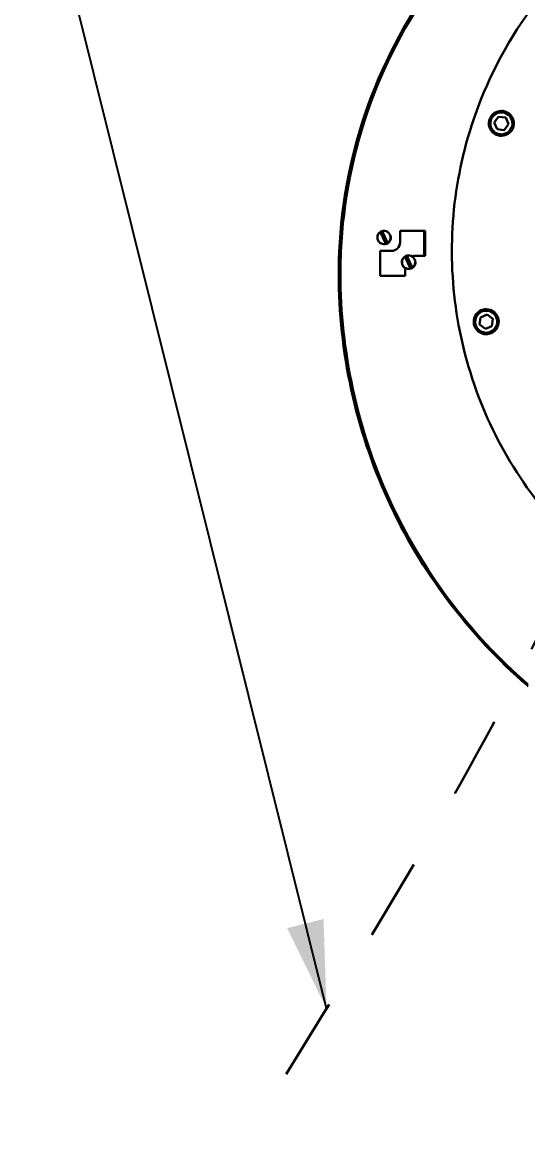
# Model space of a CAD drawing. Header units: millimetres. Extents: x 13935 to 21534, y -198 to 9202.
# Drawn here: x 15320.4 to 15522.2, y 2754.4 to 3197 of the extents above; entities that cross this region are included whole.
import ezdxf

# ---------------------------------------------------------------- set-up
doc = ezdxf.new("R2010")
doc.units = ezdxf.units.MM
doc.header["$LTSCALE"] = 326.7
doc.header["$PDMODE"] = 3
doc.header["$PDSIZE"] = 8
doc.linetypes.add('DASHED', pattern=[0.2, 0.1, -0.1])
doc.layers.get('0').update_dxf_attribs({"linetype": 'CONTINUOUS'})
doc.layers.get('Defpoints').update_dxf_attribs({"linetype": 'CONTINUOUS'})
doc.styles.get("Standard").update_dxf_attribs({"font": 'calibri.ttf'})
doc.dimstyles.new('DIMSTYLE_1', dxfattribs={"dimtxt": 40, "dimasz": 35, "dimexe": 0.08, "dimexo": 1, "dimgap": 1, "dimtad": 1, "dimdsep": 46, "dimtxsty": 'Standard', "dimblk": '_FILLED', "dimblk1": '_FILLED', "dimblk2": '_FILLED', "dimcen": 0.09, "dimazin": 2, "dimtp": 0.01, "dimtm": 0.01, "dimtfac": 1, "dimtofl": 0, "dimtmove": 0, "dimatfit": 3, "dimldrblk": '_FILLED', "dimfxl": 1, "dimtolj": 1, "dimarcsym": 0})
doc.dimstyles.get("Standard").update_dxf_attribs({"dimtxt": 35, "dimasz": 35, "dimexe": 0.08, "dimexo": 1, "dimtad": 1, "dimdsep": 46, "dimtxsty": 'Standard', "dimblk": '_FILLED', "dimblk1": '_FILLED', "dimblk2": '_FILLED', "dimcen": 0.09, "dimazin": 2, "dimtol": 1, "dimtp": 0.01, "dimtm": 0.01, "dimtfac": 1, "dimtofl": 0, "dimtmove": 0, "dimatfit": 3, "dimldrblk": '_FILLED', "dimfxl": 1, "dimtolj": 1, "dimarcsym": 0})

# ---------------------------------------------------------------- blocks, each defined once
blk = doc.blocks.new('_FILLED')
at = {"color": 0, "linetype": 'ByBlock'}
blk.add_solid([(0, 0), (-1, 0.214), (-1, -0.214)], dxfattribs=at)
blk = doc.blocks.new('*D2003')
at = {"color": 0, "linetype": 'Continuous', "lineweight": -2}
for p, q in [((14757.24, 2762.19), (14757.24, 3322.6)), ((14792.24, 3322.52), (15620.34, 3322.52)), ((15655.34, 3106.66), (15655.34, 3322.6))]:
    blk.add_line(p, q, dxfattribs=at)
at = {"layer": 'Defpoints', "color": 0}
for p in [(15655.34, 3322.52), (15655.34, 3105.66), (14757.24, 2761.19)]:
    blk.add_point(p, dxfattribs=at)
at = {"color": 0, "linetype": 'ByBlock', "lineweight": -2, "xscale": 35, "yscale": 35, "zscale": 35, "rotation": 180}
blk.add_blockref('_FILLED', (14757.24, 3322.52), dxfattribs=at)
at = {"color": 0, "linetype": 'ByBlock', "lineweight": -2, "xscale": 35, "yscale": 35, "zscale": 35}
blk.add_blockref('_FILLED', (15655.34, 3322.52), dxfattribs=at)
at = {"color": 0, "lineweight": 30, "insert": (15193.23, 3343.52), "char_height": 40, "attachment_point": 5}
blk.add_mtext('\\A1;\\A1;E', dxfattribs=at)

msp = doc.modelspace()

# ---------------------------------------------------------------- linework, layer by layer
at = {"color": 0, "linetype": 'Continuous', "lineweight": 30}
for p, q in [((15512.25405, 3161.59338), (15511.67786, 3161.62653)), ((15510.53188, 3159.2759), (15508.81065, 3156.95842)), ((15508.81065, 3156.95842), (15509.95703, 3154.30905)), ((15510.53188, 3159.2759), (15513.39948, 3158.94401)), ((15512.82463, 3153.97716), (15514.54586, 3156.29464)), ((15514.54586, 3156.29464), (15513.39948, 3158.94401)), ((15512.82463, 3153.97716), (15509.95703, 3154.30905)), ((15511.10435, 3151.65969), (15511.68054, 3151.62653)), ((15463.31647, 3113.2478), (15463.30215, 3113.27927)), ((15463.40487, 3113.06607), (15463.31647, 3113.2478)), ((15465.61901, 3108.53009), (15463.40487, 3113.06607)), ((15464.02109, 3113.63015), (15464.03541, 3113.59869)), ((15464.03541, 3113.59869), (15466.24896, 3109.06271)), ((15481.24821, 3113.69122), (15471.24822, 3113.68854)), ((15471.24822, 3113.68854), (15471.24943, 3109.18854)), ((15480.83364, 3103.69111), (15480.8309, 3113.69111)), ((15481.25089, 3103.69122), (15481.24821, 3113.69122)), ((15465.63541, 3108.49863), (15465.61901, 3108.53009)), ((15466.24896, 3109.06271), (15466.33795, 3108.88098)), ((15466.33795, 3108.88098), (15466.35435, 3108.84951)), ((15467.75037, 3105.68761), (15463.25037, 3105.6864)), ((15463.25037, 3105.6864), (15463.25305, 3095.6864)), ((15473.16192, 3103.37287), (15473.14761, 3103.40433)), ((15473.25032, 3103.19114), (15473.16192, 3103.37287)), ((15475.46447, 3098.65516), (15473.25032, 3103.19114)), ((15473.86655, 3103.75522), (15473.88086, 3103.72376)), ((15473.88086, 3103.72376), (15476.09441, 3099.18778)), ((15476.74745, 3103.69001), (15481.25089, 3103.69122)), ((15473.25304, 3095.68908), (15473.25218, 3098.89737)), ((15475.48086, 3098.62369), (15475.46447, 3098.65516)), ((15476.09441, 3099.18778), (15476.18341, 3099.00604)), ((15476.18341, 3099.00604), (15476.1998, 3098.97458)), ((15463.25305, 3095.6864), (15473.25304, 3095.68908)), ((15503.30045, 3079.16352), (15502.96856, 3076.29591)), ((15503.30045, 3079.16352), (15505.94981, 3080.3099)), ((15508.26729, 3078.58867), (15505.94981, 3080.3099)), ((15507.9354, 3075.72106), (15508.26729, 3078.58867)), ((15502.96856, 3076.29591), (15505.28603, 3074.57468)), ((15507.9354, 3075.72106), (15505.28603, 3074.57468))]:
    msp.add_line(p, q, dxfattribs=at)
for centre, radius, start, end in [((15511.67857, 3156.6265), 4.40011, 103.3531238, 243.4371696), ((15511.68125, 3156.59019), 4.43606, 89.4331329, 103.2785948), ((15511.6822, 3156.65105), 4.37519, 83.4125069, 89.4376243), ((15511.6744, 3156.60315), 4.37633, 263.4130774, 269.5677577), ((15464.84206, 3111.03987), 2.72269, 294.3516106, 296.0102175), ((15464.84905, 3111.06361), 2.73109, 3.6035199, 7.2719612), ((15475.58797, 3105.49494), 6.02612, 17.6052436, 29.1136015), ((15663.48111, 3096.55483), 216.73066, 177.6393008, 180.0175537), ((15646.219, 3096.54484), 198.78533, 177.4407709, 180.0142349), ((15474.6749, 3101.18835), 2.75124, 60.6972876, 70.9720024), ((15476.75215, 3100.18524), 3.50478, 90.0767504, 102.6993754), ((15474.67069, 3101.18313), 2.74206, 228.4473624, 238.17666), ((15505.6179, 3077.44228), 4.4, 293.3983469, 93.4407025), ((15663.82121, 3096.62869), 217.11321, 229.1949561, 229.3560197)]:
    msp.add_arc(centre, radius, start, end, dxfattribs=at)
for points, knots in [([(15583.22686, 3285.24861), (15564.31237, 3279.01307), (15528.14027, 3260.69052), (15484.68185, 3218.41224), (15455.70779, 3165.15302), (15447.83111, 3125.37748), (15446.93439, 3105.48203)], [0, 0, 0, 0, 0.250000688, 0.500000754, 0.750001467, 1, 1, 1, 1]), ([(15447.63194, 3105.42102), (15448.51913, 3125.27625), (15456.33788, 3164.97222), (15485.1396, 3218.17435), (15528.36857, 3260.49573), (15564.38191, 3278.93064), (15583.22649, 3285.2437)], [0, 0, 0, 0, 0.250010641, 0.500007491, 0.750003343, 1, 1, 1, 1]), ([(15501.31972, 3160.30273), (15506.89714, 3176.03207), (15523.01798, 3205.96825), (15559.56893, 3241.29811), (15605.07536, 3263.95536), (15638.67613, 3269.155), (15655.36503, 3269.16093)], [0, 0, 0, 0, 0.250000071, 0.500000033, 0.750000064, 1, 1, 1, 1]), ([(15511.67786, 3161.62621), (15510.44659, 3161.62512), (15507.88879, 3160.62513), (15506.19523, 3156.94116), (15507.456, 3153.0886), (15509.88164, 3151.8012), (15511.10435, 3151.65969)], [0, 0, 0, 0, 0.250059161, 0.500039255, 0.750021722, 1, 1, 1, 1]), ([(15512.18412, 3160.99736), (15513.26302, 3160.87249), (15515.4035, 3159.73357), (15516.50547, 3156.32863), (15514.99279, 3153.08424), (15512.7278, 3152.21855), (15511.64138, 3152.22694)], [0, 0, 0, 0, 0.249976763, 0.499960981, 0.74994296, 1, 1, 1, 1]), ([(15511.68054, 3151.62686), (15512.9118, 3151.62795), (15515.46961, 3152.62793), (15517.16317, 3156.31191), (15515.9024, 3160.16446), (15513.47676, 3161.45186), (15512.25405, 3161.59338)], [0, 0, 0, 0, 0.250059161, 0.500039255, 0.750021722, 1, 1, 1, 1]), ([(15655.47233, 2942.16136), (15642.47866, 2942.15674), (15616.38388, 2945.27664), (15579.54505, 2959.07118), (15546.99672, 2981.19922), (15520.6169, 3010.4016), (15501.89851, 3045.01802), (15491.908, 3083.08643), (15491.20469, 3122.41706), (15496.97715, 3148.05586), (15501.31972, 3160.30273)], [0, 0, 0, 0, 0.124999895, 0.249999954, 0.374999914, 0.500000015, 0.625000119, 0.750000148, 0.874997028, 1, 1, 1, 1]), ([(15463.31647, 3113.2478), (15462.81066, 3112.89783), (15462.02589, 3111.79681), (15462.17134, 3110.45258), (15462.44112, 3109.89982)], [0, 0, 0, 0, 0.499999901, 1, 1, 1, 1]), ([(15462.44112, 3109.89982), (15462.7109, 3109.34706), (15463.68112, 3108.40538), (15465.03192, 3108.34666), (15465.61901, 3108.53009)], [0, 0, 0, 0, 0.500000147, 1, 1, 1, 1]), ([(15465.88602, 3108.59138), (15465.84643, 3108.57893), (15465.76406, 3108.55922), (15465.67941, 3108.55353), (15465.63659, 3108.55444)], [0, 0, 0, 0, 0.492158463, 1, 1, 1, 1]), ([(15471.24943, 3109.18854), (15471.24966, 3108.29561), (15470.50344, 3106.43505), (15468.64329, 3105.68784), (15467.75037, 3105.68761)], [0, 0, 0, 0, 0.50000381, 1, 1, 1, 1]), ([(15473.16192, 3103.37287), (15472.65611, 3103.02289), (15471.87134, 3101.92188), (15472.01679, 3100.57765), (15472.28658, 3100.02489)], [0, 0, 0, 0, 0.499999901, 1, 1, 1, 1]), ([(15472.28658, 3100.02489), (15472.55636, 3099.47213), (15473.52658, 3098.53045), (15474.87737, 3098.47173), (15475.46447, 3098.65516)], [0, 0, 0, 0, 0.500000147, 1, 1, 1, 1]), ([(15475.73148, 3098.71645), (15475.69188, 3098.704), (15475.60951, 3098.68429), (15475.52487, 3098.6786), (15475.48205, 3098.67951)], [0, 0, 0, 0, 0.492158463, 1, 1, 1, 1]), ([(15446.75046, 3096.48843), (15446.75952, 3065.68157), (15460.21364, 3003.33729), (15498.62268, 2952.41854), (15521.9405, 2932.28756)], [0, 0, 0, 0, 0.500011214, 1, 1, 1, 1]), ([(15522.23936, 2932.63377), (15499.03202, 2952.76536), (15460.82521, 3003.60304), (15447.44191, 3065.77317), (15447.43368, 3096.49545)], [0, 0, 0, 0, 0.500000411, 1, 1, 1, 1]), ([(15503.63328, 3082.03113), (15502.60818, 3081.58757), (15500.81314, 3079.92959), (15500.33173, 3076.34657), (15502.19743, 3073.25011), (15504.50335, 3072.44197), (15505.62021, 3072.44224)], [0, 0, 0, 0, 0.250006527, 0.500009823, 0.750012899, 1, 1, 1, 1]), ([(15507.60445, 3072.85345), (15508.62955, 3073.29701), (15510.4246, 3074.95498), (15510.90601, 3078.53801), (15509.04031, 3081.63447), (15506.73439, 3082.4426), (15505.61753, 3082.44234)], [0, 0, 0, 0, 0.250006527, 0.500009823, 0.750012899, 1, 1, 1, 1]), ([(15504.36297, 3073.22506), (15502.95649, 3073.64395), (15500.43183, 3076.20742), (15501.52995, 3079.63498), (15502.59757, 3080.64189)], [0, 0, 0, 0, 0.499999807, 1, 1, 1, 1])]:
    msp.add_open_spline(points, degree=3, knots=knots, dxfattribs=at)
for points in [[(15511.17239, 3152.25571), (15510.66747, 3152.31415), (15510.16568, 3152.46378), (15509.71093, 3152.69084)], [(15463.30215, 3113.27927), (15463.51516, 3113.42604), (15463.76129, 3113.57983), (15464.01991, 3113.57434)], [(15464.96539, 3113.71591), (15464.65336, 3113.73205), (15464.33364, 3113.69187), (15464.03541, 3113.59869)], [(15467.2133, 3112.22896), (15466.81925, 3113.03633), (15465.86259, 3113.66951), (15464.96539, 3113.71591)], [(15467.00252, 3109.542), (15467.51794, 3110.27785), (15467.60735, 3111.42158), (15467.2133, 3112.22896)], [(15466.35435, 3108.84951), (15466.20757, 3108.74838), (15466.05606, 3108.64487), (15465.88602, 3108.59138)], [(15466.89058, 3109.2432), (15466.65356, 3108.97498), (15466.35773, 3108.74991), (15466.03605, 3108.59294)], [(15466.33795, 3108.88098), (15466.59489, 3109.05876), (15466.82327, 3109.28609), (15467.00252, 3109.542)], [(15467.43094, 3110.17115), (15467.31457, 3109.83266), (15467.1276, 3109.51142), (15466.89058, 3109.2432)], [(15467.57475, 3111.23526), (15467.59721, 3110.87804), (15467.54731, 3110.50964), (15467.43094, 3110.17115)], [(15472.07464, 3102.0827), (15472.3029, 3102.74665), (15472.83855, 3103.35301), (15473.46953, 3103.66091)], [(15473.14761, 3103.40433), (15473.36062, 3103.5511), (15473.60674, 3103.7049), (15473.86536, 3103.69941)], [(15473.46953, 3103.66091), (15473.79121, 3103.81788), (15474.15066, 3103.91257), (15474.50793, 3103.93434)], [(15474.81085, 3103.84098), (15474.49882, 3103.85711), (15474.17909, 3103.81694), (15473.88086, 3103.72376)], [(15474.50793, 3103.93434), (15474.8652, 3103.95612), (15475.23347, 3103.90583), (15475.57189, 3103.78926)], [(15477.05875, 3102.35403), (15476.66471, 3103.1614), (15475.70805, 3103.79458), (15474.81085, 3103.84098)], [(15471.93084, 3101.01859), (15471.90837, 3101.37581), (15471.95827, 3101.74421), (15472.07464, 3102.0827)], [(15472.20416, 3099.98328), (15472.04761, 3100.30404), (15471.95324, 3100.66236), (15471.93084, 3101.01859)], [(15472.85186, 3099.13112), (15472.58496, 3099.36789), (15472.36065, 3099.66264), (15472.20416, 3099.98328)], [(15476.1998, 3098.97458), (15476.05302, 3098.87345), (15475.90151, 3098.76994), (15475.73148, 3098.71645)], [(15476.18341, 3099.00604), (15476.44035, 3099.18383), (15476.66873, 3099.41116), (15476.84798, 3099.66707)], [(15477.2764, 3100.29622), (15477.16002, 3099.95773), (15476.97305, 3099.63649), (15476.73603, 3099.36827)], [(15476.84798, 3099.66707), (15477.36339, 3100.40292), (15477.4528, 3101.54665), (15477.05875, 3102.35403)], [(15477.4202, 3101.36033), (15477.44267, 3101.00311), (15477.39276, 3100.63471), (15477.2764, 3100.29622)], [(15502.59757, 3080.64189), (15502.96723, 3080.99054), (15503.40426, 3081.27868), (15503.87061, 3081.48047)], [(15505.61753, 3082.44234), (15504.94206, 3082.44218), (15504.25321, 3082.29937), (15503.63328, 3082.03113)], [(15503.87061, 3081.48047), (15504.3371, 3081.68232), (15504.84648, 3081.80362), (15505.35383, 3081.83436)], [(15505.88201, 3073.05022), (15505.37326, 3073.0194), (15504.85146, 3073.07957), (15504.36297, 3073.22506)], [(15505.62021, 3072.44224), (15506.29568, 3072.4424), (15506.98453, 3072.58521), (15507.60445, 3072.85345)], [(15507.36524, 3073.40411), (15506.89875, 3073.20226), (15506.38937, 3073.08095), (15505.88201, 3073.05022)]]:
    msp.add_open_spline(points, degree=3, dxfattribs=at)
at = {"color": 0, "linetype": 'DASHED', "lineweight": 30}
for points, knots in [([(15180.99629, 1911.17528), (15177.41725, 1997.76901), (15190.46683, 2253.68755), (15299.93242, 2594.4473), (15490.6806, 2870.90587), (15562.92694, 3023.93134), (15573.71318, 3098.86474)], [0, 0, 0, 0, 0.206103105, 0.602357601, 0.826000461, 1, 1, 1, 1]), ([(15330.15104, 1910.7819), (15342.79479, 1968.91718), (15320.99332, 2139.96538), (15403.70649, 2386.80606), (15537.73478, 2647.21535), (15678.64948, 2868.77902), (15732.0428, 3024.11886), (15740.65333, 3092.63458)], [0, 0, 0, 0, 0.148212581, 0.384915731, 0.607243232, 0.843187097, 1, 1, 1, 1])]:
    msp.add_open_spline(points, degree=3, knots=knots, dxfattribs=at)

# ---------------------------------------------------------------- dimensions: what is measured, and where the dimension line sits
at = {"color": 0, "linetype": 'Continuous', "lineweight": 30}
dim = msp.add_linear_dim(base=(15655.33815, 3322.52348), p1=(14757.23775, 2761.18516), p2=(15655.33815, 3105.66112), text='\\A1;E', dimstyle='DIMSTYLE_1', override={"dimtxsty": 'Standard', "dimldrblk": '_FILLED'}, dxfattribs=at)
dim.commit()
dim.dimension.update_dxf_attribs({"geometry": '*D2003', "text_midpoint": (15193.2286, 3322.52348), "dimtype": 160})

# ---------------------------------------------------------------- leaders
msp.add_leader([(15441.88368, 2803.15845), (15274.91893, 3474.13026), (15214.91893, 3474.13026)], dimstyle='Standard', override={"dimtad": 0}, dxfattribs=at)

doc.saveas('drawing.dxf')
